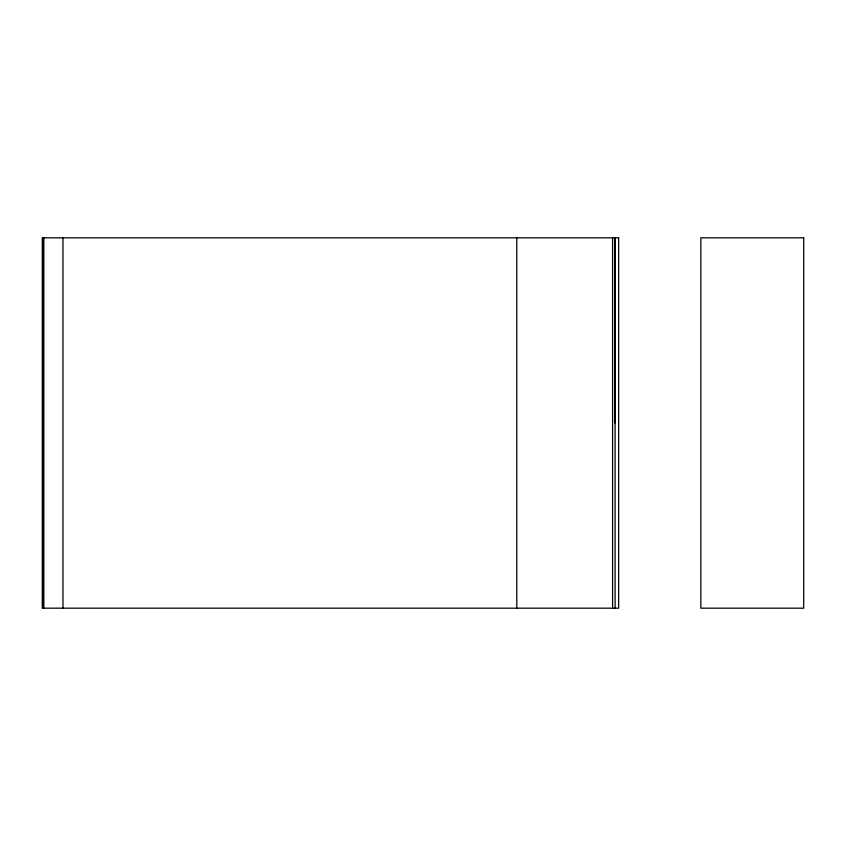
<?xml version="1.0" encoding="UTF-8"?>
<svg xmlns="http://www.w3.org/2000/svg" width="846" height="846" viewBox="0 0 846 846"><rect width="100%" height="100%" fill="white"/><g stroke="black" fill="none" stroke-linecap="round" stroke-linejoin="round"><path stroke-width="1.27" d="M615.116 423L615.116 237.821L615.116 608.179M612.589 237.821L612.589 608.179M516.79 237.821L516.79 608.179M62.974 237.821L62.974 608.179M43.812 237.821L43.812 608.179M43.305 237.821L43.305 608.179M618.648 237.821L42.3 237.821L42.3 608.179L618.648 608.179L618.648 237.821M803.7 237.821L700.837 237.821L700.837 608.179L803.7 608.179L803.7 237.821"/></g></svg>
